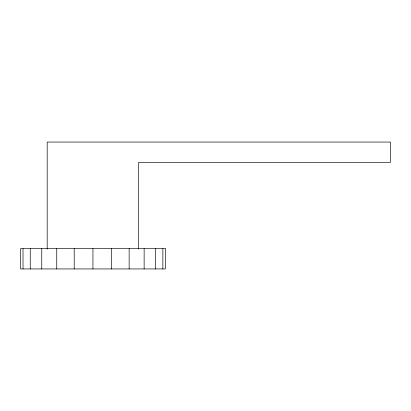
<?xml version="1.0" encoding="UTF-8"?>
<svg xmlns="http://www.w3.org/2000/svg" width="411" height="411" viewBox="0 0 411 411"><rect width="100%" height="100%" fill="white"/><g stroke="black" fill="none" stroke-linecap="round" stroke-linejoin="round"><path stroke-width="0.62" d="M162.869 248.645L162.869 268.943M155.635 248.645L155.635 268.943M144.133 248.645L144.133 268.943M138.605 249.04L138.605 162.355L390.45 162.355L390.45 142.057L47.183 142.057L47.183 249.076M129.141 248.645L129.141 268.943M111.679 248.645L111.679 268.943M92.943 248.645L92.943 268.943M74.206 248.645L74.206 268.943M56.749 248.645L56.749 268.943M41.752 248.645L41.752 268.943M30.25 248.645L30.25 268.943M23.016 248.645L23.016 268.943M165.335 248.645L20.55 248.645L20.55 268.943L165.335 268.943L165.335 248.645"/></g></svg>
